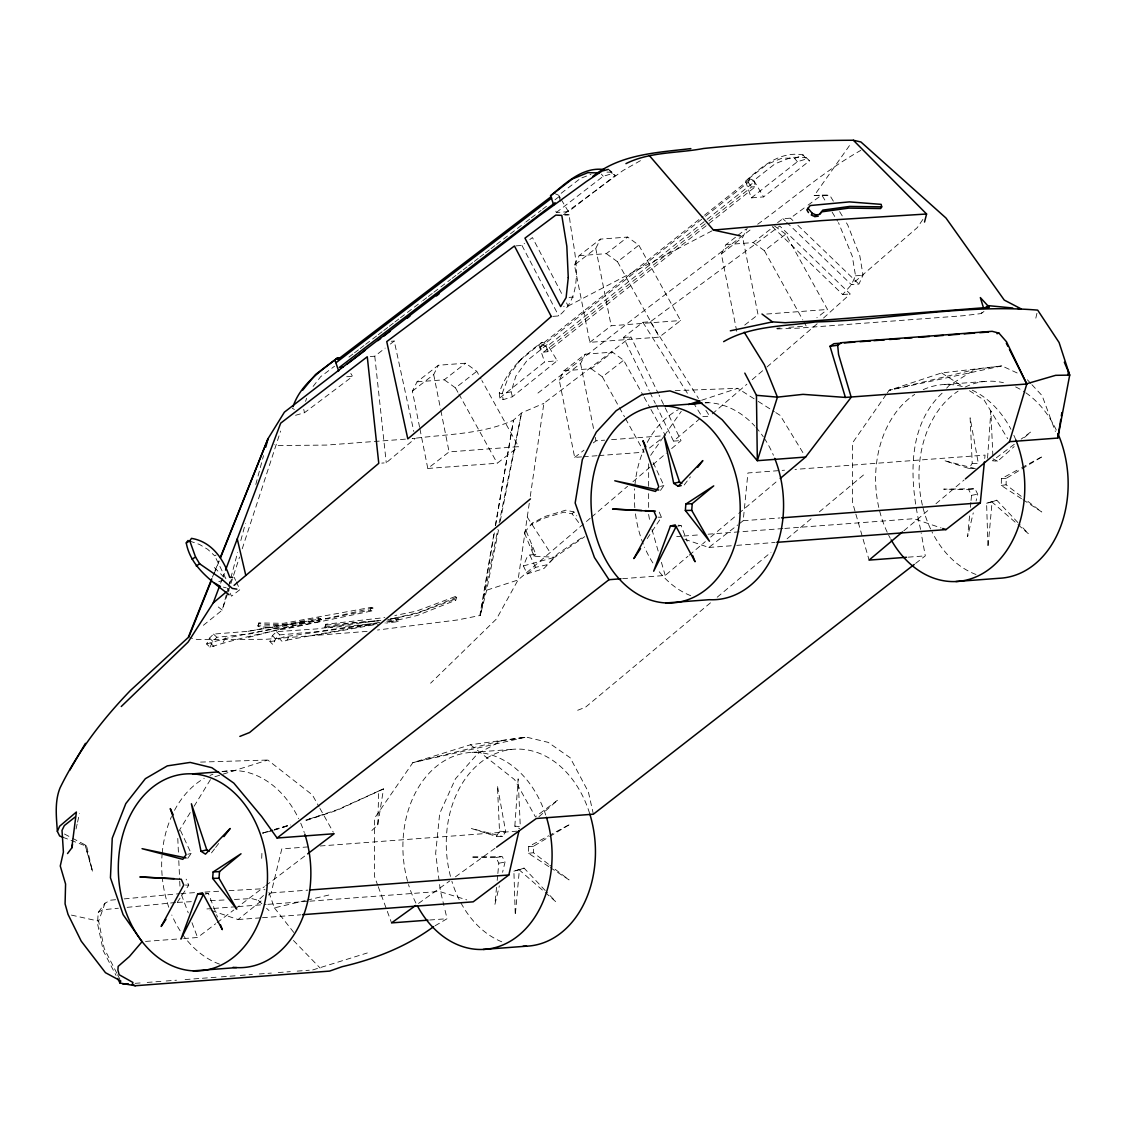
<?xml version="1.0" encoding="UTF-8"?>
<svg xmlns="http://www.w3.org/2000/svg" width="1126" height="1126" viewBox="0 0 1126 1126"><rect width="100%" height="100%" fill="white"/><g stroke="black" fill="none" stroke-linecap="round" stroke-linejoin="round"><path stroke-width="0.75" stroke-dasharray="5 3.75" d="M648.632 514.413L650.054 522.858M648.646 507.39L648.646 493.329M648.646 486.305L648.66 463.462M548.812 866.626L528.558 853.339L528.699 846.583L548.714 835.759M548.489 864.205L533.386 852.692L533.527 846.245L548.221 837.392M1021.521 498.719L1001.267 485.447L1001.408 478.677L1019.875 468.683M1021.198 496.299L1006.095 484.785L1006.236 478.339L1042.972 456.199L1021.423 467.853M377.773 824.851L378.702 791.029L383.53 788.89L377.773 824.851L371.735 830.65M261.711 858.364L262.034 849.933M115.612 899.702L110.461 900.195L105.028 903.193L98.229 912.37L97.512 923.503L103.282 950.78L116.02 975.398M514.835 826.118L518.157 778.854L520.296 826.709L514.835 826.118L519.677 828.666M987.544 458.226L990.866 410.948L992.921 457.1M524.083 868.118L519.382 869.68L515.272 915.255L513.892 871.144L524.083 868.118L545.28 890.553M996.792 500.211L992.09 501.774L987.981 547.363L986.601 503.238L996.792 500.211L1017.988 522.661M496.538 887.316L494.891 904.53L499.353 885.866M497.199 880.433L497.692 875.268M497.847 873.537L498.832 863.206L495.933 857.463L470.978 857.069L502.252 856.619L505.025 862.108L502.59 872.298M969.57 515.961L967.6 536.623L973.272 512.879M970.401 507.362L970.893 502.196M971.048 500.479L971.541 495.313L968.642 489.557L943.687 489.163L974.961 488.726L977.734 494.215L976.101 501M739.078 523.928L743.188 520.719L747.931 472.962L784.54 470.204M984.715 458.507L985.053 455.101L794.998 469.415M552.767 316.378L558.763 315.927C588.701 291.761 571.994 246.918 569.277 214.827L563.296 214.531M529.276 503.28L518.059 579.96L496.552 618.864L430.611 683.2M530.276 496.383L543.872 403.347L630.912 336.899L658.246 393.438M498.522 529.952L486.671 590.207L480.295 615.486L494.413 532.514M495.581 525.603L513.512 420.153L521.549 412.89L543.872 403.347M493.835 534.273L479.831 615.528L457.48 619.962L377.491 630.025M495.327 525.617L513.512 420.153C481.815 434.537 446.121 434.087 412.2 438.633L415.311 438.324L386.26 462.772L381.77 463.11M500.211 521.352L521.549 412.89L499.184 522.774M480.295 615.486L497.776 529.642M76.033 829.018L77.187 823.866M77.567 822.149L79.496 813.577M1035.821 318.151L1037.299 311.733M268.495 895.029L271.141 892.904L281.81 848.877L309.706 846.78M387.837 621.918L396.141 620.707L396.774 618.188L398.773 619.089L398.154 621.608L386.443 623.058M226.312 594.852L222.23 610.123L201.807 626.549M226.762 593.149L228.128 588.053M228.578 586.35L237.656 552.402M240.823 540.522L245.369 523.534M255.799 484.49L263.512 455.622M206.621 644.016C242.301 632.305 281.148 629.293 317.982 620.51L318.672 618.005L320.84 618.878L320.15 621.397C283.302 628.815 245.524 635.965 209.957 647.211L206.621 644.016L209.478 638.132L213.518 634.093L248.128 631.306L320.84 618.878M512.386 396.76L511.162 391.778L515.835 376.183L526.658 361.01L547.405 344.331L557.215 360.728L512.386 396.76L503.252 399.66L499.789 397.999L499.268 392.946C506.207 370.961 523.731 355.14 542.042 342.304L547.405 344.331M227.635 593.543L222.23 610.123L215.812 604.986M228.17 591.882L230.337 585.253M230.872 583.592L233.04 576.962M233.575 575.302L239.528 557.06M242.231 548.77L280.613 431.047M376.38 623.593L325.203 627.956L324.837 627.14L325.794 624.268L384.825 617.569M325.203 627.956L325.794 624.268M390.511 619.089L415.452 614.022L454.088 599.511L455.045 596.639L456.692 597.357L455.734 600.228L417.239 615.5L384.993 623.002M305.54 401.419L306.638 398.28M116.822 973.23L104.211 948.514L98.624 921.124L105.028 903.193M257.854 625.803L258.91 622.917L283.4 623.325L371.298 607.336L372.945 608.054L371.876 610.939L284.611 629.11L258.276 626.591L257.854 625.803C295.856 627.182 333.071 616.935 370.229 610.222L371.876 610.939M258.276 626.591L258.91 622.917M370.229 610.222L371.298 607.336M220.626 583.226L222.469 578.3M223.089 576.667L224.327 573.387M214.053 573.908L219.246 560.875M212.42 577.188L214.376 572.304M215.038 570.671L218.965 560.889M229.605 583.803L231.421 579.426M523.421 565.914L554.837 557.243L543.844 568.588L527.151 573.908L523.421 565.914L527.052 557.159L529.783 555.034L535.793 554.259L525.983 530.557L524.28 532.514L534.09 556.216L554.837 557.243L584.746 536.652M379.8 622.368L318.419 631.517L279.67 634.881L275.574 638.864L273.055 644.748L269.902 641.524L272.422 635.641L276.517 631.658L316.631 628.927L380.602 620.313M772.267 226.565L842.727 294.533L851.425 284.695L855.535 275.814L852.283 256.207L838.476 222.638M786.652 222.301L851.425 284.695L858.913 284.132L863.037 275.251L859.785 255.644L847.765 225.059L845.063 220.583M209.957 647.211L212.814 641.327L216.839 637.288L250.071 633.882L305.99 620.89M419.59 427.233L412.397 391.144L417.056 381.827L438.366 365.246L465.587 363.205L476.777 371.327L481.041 379.012M412.397 391.144L433.693 374.564L438.366 365.246M574.457 265.018L579.13 255.701L600.425 239.12L627.646 237.065L638.836 245.186L680.611 320.53L659.315 337.11L589.855 342.332L574.457 265.018L595.767 248.438L600.425 239.12M581.621 456.889L574.668 457.409L559.27 380.081L563.943 370.764L585.239 354.183L612.46 352.142L623.649 360.264L643.256 395.62M559.27 380.081L580.58 363.501L585.239 354.183M736.742 331.269L721.344 253.955L726.003 244.638L736.657 236.347M721.344 253.955L742.639 237.375L747.298 228.057M269.902 641.524L274.491 640.99L279.417 638.639L282.57 641.876L287.13 640.089L290.015 634.557M705.509 216.234L748.213 182.328L749.916 179.133L754.378 181.807L755.419 186.663L547.532 351.706L543.633 352.1L540.198 347.47L541.986 344.204L703.103 216.305M777.123 328.933L798.376 328.145L963.307 315.73L981.281 313.563L983.842 308.974M223.089 642.27L226.227 636.739M496.383 836.407L499.508 831.213L497.41 785.737L505.658 831.565L502.675 836.519L496.383 836.407L471.583 828.553L502.675 836.519M975.383 468.613L944.292 460.647L969.092 468.5L972.217 463.307L970.119 417.83L978.381 463.673L972.217 463.307M178.471 831.776L190.421 812.282M194.094 806.286L210.632 779.305M177.331 902.278L188.732 885.191L186.156 879.195M647.183 538.636L661.441 517.298L658.865 511.303M922.87 219.457L917.296 227.607L851.425 284.695M833.353 201.174L829.749 195.206L814.182 195.628L851.298 142.988M650.631 455.354L663.481 436.888M664.467 435.466L681.258 411.342M886.162 394.55L852.565 442.828L852.551 502.562L855.38 512.429M887.147 393.143L889.118 390.3L941.589 372.959L1001.873 365.894L1019.255 373.945M187.761 858.308L191.181 853.452L178.921 827.16M660.469 490.401L663.89 485.545L651.63 459.267M521.282 358.983L509.388 374.634L502.013 393.861L503.252 399.66M211.491 852.875L214.602 848.807M215.629 847.456L218.74 843.388M684.2 484.968L690.421 476.833M313.112 386.443L320.643 376.717L334.549 366.231M524.28 532.514L532.542 523.013L544.731 516.553L565.745 510.177L573.852 511.894L576.793 515.835M532.542 523.013L530.839 524.969L543.028 518.509L564.042 512.133L572.149 513.85L580.003 524.35M535.793 554.259L534.09 556.216L530.951 543.703M572.149 513.85L573.852 511.894M942.096 393.185C905.332 427.852 910.033 484.433 920.589 529.417M946.656 388.16L948.951 385.641L975.116 369.455L1001.873 365.894L889.118 390.3L975.116 369.455M745.567 181.131C761.429 166.915 780.065 150.715 803.021 154.895L809.65 160.765L763.583 196.895L751.281 197.894L745.567 181.131L766.89 164.41L782.232 158.048L794.66 158.414L803.021 154.895L806.413 158.977L809.65 160.765M234.433 899.463L251.647 898.576L258.262 900.321L264.596 894.424M518.199 361.84L542.042 342.304M817.166 323.753L765.525 368.258M823.528 318.025L850.229 293.97L779.769 226.002L650.392 321.74L642.89 322.303L623.424 337.462L649.238 390.863M538.918 816.744L558.032 799.84L536.117 816.322M1014.301 444.291L992.386 460.759L997.622 461.238L1014.174 446.586M1024.378 437.578L1030.74 431.948L1021.155 439.154M712.265 413.875L746.89 384.219M752.21 379.659L764.202 369.398M656.064 405.008L673.531 441.125L699.499 418.942M590.207 518.256L518.059 579.96L486.671 590.207M591.544 517.115L627.604 486.263M632.939 481.703L666.339 453.131M671.673 448.57L681.033 440.562L659.006 395.015M622.636 578.665L665.199 575.456L687.93 556.286M689.267 555.16L705.312 541.634M710.661 537.116L737.403 514.568M738.74 513.442L778.868 479.606M903.868 530.782L929.274 509.36M935.973 503.716L964.053 480.028M710.478 602.818L585.492 707.227L575.456 711.139M717.206 597.202L770.972 552.289M787.088 538.805L812.634 517.481M819.348 511.866L865.049 473.694M211.604 910.624L238.065 919.534L263.202 899.294M499.789 397.999L544.618 361.967L557.215 360.728M704.482 215.207L749.916 179.133M540.198 347.47L704.13 217.318M547.532 351.706L546.518 346.836L754.378 181.807M543.633 352.1L707.536 221.977M708.916 220.879L751.619 186.986L755.419 186.663M748.551 178.358L753.815 180.47L775.138 163.734L791.536 157.302L806.272 157.471M751.281 197.894L797.349 161.75L806.413 158.977M370.271 356.534L374.775 356.196L385.162 348.117M390.356 344.063L394.241 341.037L413.833 431.497M417.056 381.827L444.277 379.786L465.587 363.205M579.13 255.701L606.351 253.646L627.646 237.065M444.277 379.786L455.481 387.893L476.777 371.327M606.351 253.646L617.541 261.767L638.836 245.186M419.928 428.95L427.796 468.472L449.091 451.892L518.551 446.656L481.886 380.546M589.855 342.332L611.165 325.766L680.611 320.53M737.98 235.306L745.975 229.099M537.961 393.058L633.15 318.982L750.662 229.577M563.943 370.764L591.164 368.723L612.46 352.142M726.003 244.638L753.224 242.583L773.196 227.044M591.164 368.723L602.354 376.83L623.649 360.264M753.224 242.583L764.413 250.704L785.723 234.124L827.497 309.467L816.843 317.757M427.796 468.472L497.256 463.236L518.551 446.656M574.668 457.409L583.986 450.147M593.318 442.898L595.978 440.829L604.662 440.167M744.722 325.062L758.037 314.689L742.639 237.375M649.449 448.035L661.441 438.704M527.151 573.908L535.554 567.377L547.236 564.689L558.229 553.345L583.634 536.567M981.281 313.563L983.955 311.48M684.749 539.284L708.845 547.461L737.699 524.997M915.607 563.408L925.29 555.864L921.152 532.865M553.485 193.053L558.679 195.206L580.383 178.457M556.314 212.518L603.198 176.303L612.206 173.601L615.289 175.473L568.419 211.674L556.314 212.518L554.752 207.944M348.933 357.083L353.114 353.888M354.507 352.832L358.687 349.637M360.081 348.581L364.247 345.386M365.64 344.331L376.788 335.829M378.181 334.76L382.361 331.565M383.755 330.509L387.921 327.314M389.315 326.259L393.495 323.063M394.888 322.008L399.068 318.813M400.462 317.757L421.349 301.81M422.743 300.741L426.923 297.56M428.316 296.49L432.483 293.295M433.876 292.239L450.597 279.487M451.99 278.418L456.171 275.223M457.55 274.167L461.73 270.972M463.124 269.916L467.304 266.721M468.697 265.666L472.878 262.471M474.271 261.415L478.451 258.22M479.845 257.164L484.011 253.969M485.405 252.9L489.585 249.719M490.978 248.649L495.159 245.468M496.552 244.398L524.406 223.145M525.8 222.075L529.966 218.894M531.359 217.825L541.113 210.379M542.507 209.323L546.687 206.128M555.034 199.752L559.214 196.557L556.286 194.742M757.657 224.257C791.817 199.64 824.246 170.969 860.799 150.377M183.679 938.549L197.557 937.508L215.685 923.742M217.079 922.687L233.8 909.977M235.193 908.907L264.455 886.669M265.849 885.613L306.258 854.901M295.561 415.297L304.499 412.707L352.579 376.436L350.819 373.424M515.947 245.876L521.943 245.426L524.575 243.455M529.825 239.542L532.443 237.572L563.296 296.701M777.587 222.638L782.908 218.711L790.41 218.148L806.723 206.1M564.689 213.504L623.03 170.505L640.595 160.582M808.074 205.101L821.67 195.065L829.749 195.206M418.52 903.446L449.738 880.926M455.425 876.83L495.159 848.174M549.685 836.505L570.263 824.105L550.248 834.929M189.632 541.029L199.372 544.393L207.691 549.305L214.728 555.836L218.219 553.739M435.1 925.783L447.064 918.717L444.306 907.204M98.229 912.37L102.705 909.794L118.385 908.218M711.928 230.9L568.166 306.033L563.662 306.371M593.374 814.197L588.363 791.874L570.22 757.784L548.193 742.372L526.306 737.094L501.591 740.697L477.663 753.66L455.481 778.77L439.689 813.535L435.663 853.297L440.365 890.765L443.911 905.557M312.718 969.95L367.301 952.962M383.53 788.89L337.026 810.312L304.344 821.107M378.702 791.029L337.561 809.636L305.695 820.249M456.692 597.357L418.196 612.628L387.654 619.736M279.417 638.639L283.977 636.852L376.197 623.621L287.13 640.089M581.889 177.866L590.967 174.347M455.045 596.639L416.409 611.151L394.79 615.542M701.611 400.237L737.685 388.315L756.742 400.462M214.869 776.757L221.484 774.66M223.131 774.139L267.805 760.036L312.381 794.928L319.066 806.863M273.885 830.228L290.635 824.978M501.591 740.697L412.862 762.64L526.306 737.094L470.471 744.765L412.862 762.64L374.381 818.447L374.606 876.802L377.632 885.036M272.211 830.749L262.682 833.071L272.647 830.059M274.308 829.552L290.902 824.528M305.85 820.01L324.119 814.464M218.796 581.593L223.244 580.284M262.682 833.071L272.675 830.2M274.35 829.721L289.34 825.414M986.601 503.238L992.09 501.774M513.892 871.144L519.382 869.68M248.382 637.415L302.739 623.325M660.483 486.376L663.89 485.545M187.775 854.282L191.181 853.452M268.931 892.425L274.42 907.88L305.202 900.603M306.905 900.195L330.861 894.551M511.162 391.778L502.013 393.861L499.268 392.946M677.739 526.25L681.075 525.476L687.156 541.24M372.945 608.054C335.59 615.894 297.911 627.844 259.332 623.705M205.031 894.143L208.366 893.382L217.473 917.014M248.128 631.306L318.672 618.005M316.899 635.05L378.069 624.085M971.541 495.313L977.734 494.215M498.832 863.206L505.025 862.108M386.697 621.172L398.773 619.089M324.837 627.14L352.508 623.03L378.632 620.876M1001.267 485.447L1006.095 484.785M528.558 853.339L533.386 852.692M968.642 489.557L974.961 488.726M495.933 857.463L502.252 856.619M390.3 619.033L396.774 618.188M367.104 631.376L265.933 639.286L197.402 639.554L190.125 637.809M326.16 625.085L380.813 620.454M127.097 907.359L175.895 902.475M124.198 898.9L179.118 893.72M180.836 893.551L196.332 892.538M405.43 439.154L326.399 445.08L277.362 445.544L274.434 444.714M814.182 195.628L821.67 195.065M564.788 215.165L569.277 214.827M569.109 297.391L573.598 297.053M855.535 275.814L863.037 275.251M842.727 294.533L850.229 293.97M391.243 341.262L394.241 341.037M766.722 314.041L827.497 309.467M623.424 337.462L630.912 336.899M776.673 328.271L780.149 328.004M788.833 327.356L806.188 326.047L803.626 321.431M944.489 384.501L987.854 381.235M705.214 402.953L708.69 402.7M611.601 439.647L661.961 435.861M673.531 441.125L681.033 440.562M583.352 456.748L597.244 455.706M598.976 455.58L644.128 452.173L625.366 418.351M743.188 520.719L779.811 517.96M676.712 536.567L681.934 536.173M683.679 536.032L701.118 534.723M708.099 534.203L783.063 528.544M784.808 528.418L913.848 518.692L941.153 527.967M708.845 547.461L734.997 545.491M736.742 545.364L775.096 542.465M908.26 557.159L925.29 555.864M471.78 752.407L515.145 749.142M222.104 771.648L235.981 770.592M320.164 845.992L518.945 831.016M271.141 892.904L307.834 890.131M211.899 908.569L206.649 908.963L209.957 910.075M213.644 908.429L236.376 906.726M238.135 906.585L266.116 904.474M267.875 904.347L308.102 901.321M309.847 901.18L439.295 891.44L466.741 899.843M238.065 919.534L260.711 917.831M262.457 917.704L300.769 914.819M145.521 941.42L181.948 938.676M429.71 920.012L447.064 918.717M135.134 983.336L140.3 982.942M147.196 982.421L164.438 981.126M166.169 980.985L176.515 980.211M185.128 979.564L200.653 978.395M202.37 978.255L216.164 977.227M221.343 976.833L238.585 975.538M240.302 975.412L252.379 974.497M259.276 973.976L271.338 973.075M278.235 972.554L290.297 971.639M297.194 971.119L309.27 970.218M1001.408 478.677L1006.236 478.339M528.699 846.583L533.527 846.245M204.932 892.045L218.711 891.257M229.057 890.666L261.781 888.794L265.089 889.836M177.612 902.39L193.109 901.588M210.323 900.701L225.819 899.899M346.681 376.731L352.579 376.436M675.192 390.694L737.685 388.315M200.541 762.091L267.805 760.036M606.942 172.123L611.897 172.179L615.289 175.473M969.092 468.5L973.807 468.585M658.119 517.172L661.441 517.298M185.41 885.064L188.732 885.191M499.508 831.213L505.658 831.565M678.134 525.195L681.075 525.476M205.425 893.101L208.366 893.382M71.417 915.1L98.624 921.124M223.384 587.139L226.326 587.842M62.831 837.223L86.688 846.33L92.431 871.116L85.083 844.852L71.825 837.899M317.982 620.51L320.15 621.397M454.088 599.511L455.734 600.228M396.141 620.707L398.154 621.608M64.463 834.028L70.347 837.125M993.005 458.803L997.622 461.238M292.239 408.259L294.407 409.498M541.986 344.204L546.518 346.836M941.589 372.959L963.589 386.964M969.444 390.708L984.11 400.04L1007.7 438.718M758.206 401.391L774.336 411.666M775.8 412.609L780.205 415.41L803.795 454.074M1022.971 499.662L1041.789 511.992L1026.687 500.479M550.262 867.569L569.08 879.899L549.854 865.247M774.519 226.002L785.723 234.124M470.471 744.765L514.652 779.699L535.497 816.997M608.8 169.519L611.897 172.179M991.513 501.605L1016.665 523.506M1017.988 524.66L1028.587 533.879L1019.171 523.9M518.805 869.497L543.957 891.412M545.28 892.552L555.878 901.785L546.462 891.806M86.688 846.33L85.083 844.852L92.431 871.116M258.262 900.321L261.837 903.742M266.595 908.302L268.973 910.582M790.41 218.148L792.901 220.541M797.884 225.341L858.913 284.132M782.908 218.711L785.399 221.104M213.518 634.093L216.839 637.288M209.478 638.132L212.814 641.327M210.717 643.368L214.039 646.563M214.348 567.546L226.213 579.411L214.728 555.836M276.517 631.658L279.67 634.881M272.422 635.641L275.574 638.864M293.45 940.477L320.08 968.022M1027.391 379.8L1030.797 383.459M1031.923 384.684L1042.127 395.676L1055.386 431.525M609.645 170.547L612.206 173.601M601.383 174.094L603.198 176.303M794.66 158.414L797.349 161.75M274.42 907.88L295.111 934.144M748.213 182.328L751.619 186.986M527.25 517.073L550.135 552.528M650.392 321.74L698.5 398.449M705.903 410.258L709.605 416.156L702.103 416.719L694.7 404.924M642.89 322.303L689.154 396.07M839.658 211.632L844.162 219.091M822.247 195.769L825.851 201.737M832.156 212.195L837.575 221.146M753.815 180.47L763.583 196.895M558.679 195.206L560.452 198.204M561.339 199.696L568.419 211.674M319.911 808.355L333.296 832.241M764.413 250.704L802.782 319.897M617.541 261.767L659.315 337.11M644.114 397.154L650.082 407.922M650.941 409.456L665.424 435.593M602.354 376.83L618.554 406.05M619.399 407.584L624.522 416.817M455.481 387.893L458.029 392.51M458.887 394.044L497.256 463.236M566.533 302.922L568.166 306.033M521.943 245.426L558.763 315.927M117.611 974.778L119.975 979.409M649.998 392.439L655.304 403.432M529.783 555.034L535.554 567.377M234.166 577.3L235.601 580.383M236.319 581.931L239.922 589.644L231.52 596.175L229.662 592.177M227.79 588.18L229.042 590.854M181.427 894.734L188.253 912.834M191.983 922.701L197.557 937.508M378.237 886.683L386.711 909.724M387.316 911.37L391.552 922.898M538.946 345.161L544.618 361.967M855.859 514.075L869.103 560.101M651.954 529.431L658.569 552.444M661.412 562.31L665.199 575.456M303.738 409.371L304.499 412.707M559.214 196.557L560.269 201.399M595.767 248.438L611.165 325.766M580.58 363.501L593.923 430.512M595.288 437.395L595.978 440.829M433.693 374.564L440.548 408.935M440.885 410.652L449.091 451.892M374.775 356.196L386.26 462.772M177.781 838.406L178.485 853.804M178.795 860.644L179.653 879.476M179.724 881.179L180.033 888.02M501.774 941.8A98.694 74.429 85.7 0 1 451.878 881.278M450.484 876.394A98.694 74.429 85.7 0 1 494.244 754.153A98.694 74.429 85.7 0 1 589.827 814.042M415.93 903.08A98.694 74.443 85.7 0 1 408.513 884.543M407.57 881.306A98.694 74.443 85.7 0 1 449.668 757.967A98.694 74.443 85.7 0 1 545.955 815.717M690.717 595.654A98.694 74.443 85.7 0 1 657.697 569.826M652.869 562.93A98.694 74.443 85.7 0 1 644.522 547.123M643.256 544.069A98.694 74.443 85.7 0 1 635.345 512.809M634.825 507.671A98.694 74.443 85.7 0 1 634.642 488.783M634.895 485.39A98.694 74.443 85.7 0 1 644.227 448.627M647.239 442.434A98.694 74.443 85.7 0 1 678.373 409.653M705.228 402.629A98.694 74.443 85.7 0 1 754.856 426.135M755.968 427.359A98.694 74.443 85.7 0 1 763.259 436.719M764.216 438.141A98.694 74.443 85.7 0 1 773.435 455.27M976.003 574.485A98.694 74.429 85.7 0 1 932.004 531.908M930.569 528.967A98.694 74.429 85.7 0 1 922.771 506.841M922.377 505.18A98.694 74.429 85.7 0 1 958.085 391.116M965.151 387.091A98.694 74.429 85.7 0 1 1003.435 382.699M1015.638 386.936A98.694 74.429 85.7 0 1 1024.378 391.82M1025.8 392.777A98.694 74.429 85.7 0 1 1057.23 432.046M890.286 538.298A98.694 74.443 85.7 0 1 888.639 535.174M887.218 532.232A98.694 74.443 85.7 0 1 914.734 394.381M923.236 389.666A98.694 74.443 85.7 0 1 964.686 387.231M972.273 390.201A98.694 74.443 85.7 0 1 1010.937 429.302M1013.864 435.312A98.694 74.443 85.7 0 1 1015.821 439.914M219.528 964.123A98.694 74.443 85.7 0 1 171.814 915.03M168.787 907.26A98.694 74.443 85.7 0 1 162.44 878.998M162.116 875.578A98.694 74.443 85.7 0 1 162.045 854.986M162.186 853.297A98.694 74.443 85.7 0 1 171.518 816.533M174.516 810.34A98.694 74.443 85.7 0 1 204.256 778.333M209.985 775.448A98.694 74.443 85.7 0 1 212.941 774.238M222.16 771.591A98.694 74.443 85.7 0 1 298.671 818.686M300.726 823.176A98.694 74.443 85.7 0 1 304.287 832.536"/><path stroke-width="1.5" d="M219.528 871.552L219.007 878.252L236.756 909.146L212.645 878.379L213.138 871.974L241.02 853.789L219.528 871.552L213.138 871.974M692.237 503.646L691.716 510.36L709.464 541.24L685.354 510.472L685.847 504.068L713.729 485.883L692.237 503.646L685.847 504.068M776.841 542.338L945.981 529.6L980.324 502.858L984.377 461.927M67.532 853.564L71.797 847.892L76.385 812.029L59.65 826.202L57.356 831.382L59.65 835.999L62.831 837.223M965.39 478.902L1009.515 441.688L1057.793 438.056L1060.791 419.365M1061.339 415.973L1061.888 412.566M1067.884 375.197L1068.433 371.791L1064.323 362.22M1057.793 438.056L1069.7 375.127L1059.087 342.501L1037.679 310.129C963.673 303.851 889.456 320.164 815.477 321.937C784.583 326.413 751.45 325.484 723.638 341.657M71.797 847.892L72.557 844.458M302.514 914.678L473.201 901.827L508.839 874.986L518.945 831.016M924.53 222.047L926.585 214.01L853.367 140.257C803.331 140.342 753.35 143.326 703.581 148.491C677.753 153.417 649.984 151.574 625.943 163.636M265.778 447.135L268.044 438.647L284.399 412.158L539.312 215.77L586.463 181.455L602.157 171.025L608.35 169.393M1009.515 441.688L1026.785 384.008L1006.517 341.797L998.959 333.113L992.161 331.325L841.629 342.67L837.674 345.26L830.003 346.273L845.387 397.422L1026.785 384.008L1009.445 349.412M433.609 926.67C406.373 946.727 375.057 959.014 342.121 966.699L329.566 971.105L135.289 985.743L120.003 983.082L120.763 980.957L105.464 972.695L81.241 941.181L68.01 914.34L65.083 903.882L65.575 884.023L60.269 866.007L63.408 852.044L62.014 830.383L64.337 825.555L75.372 816.843M197.697 893.917L180.962 939.098L203.356 894.537L197.697 893.917L202.483 892.819L222.329 929.626L220.513 924.896M670.406 526.011L653.671 571.206L676.064 526.63L670.406 526.011L675.192 524.913L695.038 561.719L692.617 555.414M121.256 706.509L188.084 642.101L213.236 602.931L219.401 586.519M225.552 570.094L280.684 423.165L367.273 356.759L378.772 463.335L234.081 585.351M188.675 637.457L211.449 580.425M220.555 557.609L268.044 438.647L220.274 557.623M211.758 578.82L188.211 637.499L130.433 690.463C102.424 719.528 77.708 751.605 60.002 788.003C54.512 801.74 56.384 816.955 57.356 831.382M293.013 406.683C300.445 384.515 320.263 371.298 337.8 357.688L340.348 358.814M85.449 743.343L69.742 770.212M820.024 214.024L821.783 211.829L848.765 208.113L880.701 208.563L881.714 206.86L881.165 204.355L849.412 201.892L810.213 205.537L806.849 209.858L808.468 212.589M807.863 208.155L812.296 213.321L811.283 215.024L814.9 216.572L818.25 216.22M814.9 216.572L815.914 214.869L819.278 214.503L822.796 210.126L849.778 206.41L881.714 206.86M165.93 919.351L161.173 926.459L183.749 885.008L181.286 879.279L139.877 876.971L174.15 878.618M640.539 548.601L633.882 558.566L656.458 517.101L653.995 511.373L612.586 509.065L641.721 510.472M229.042 594.739C211.392 580.946 190.505 566.645 186.269 542.929L188.014 540.466M186.269 542.929L189.759 540.832L191.504 538.369C211.899 541.719 223.539 559.115 229.718 577.328L232.688 577.3M780.205 478.48L805.611 457.043L851.2 397.225L838.56 354.451L837.674 345.26M223.919 836.618L230.14 828.497L205.467 854.141L200.991 851.284L191.406 803.767L206.804 849.877L209.14 851.369M697.67 467.36L702.849 460.59L678.176 486.235L673.7 483.378L664.115 435.861L679.513 481.97L681.849 483.462M302.641 390.215L315.547 374.479L337.8 357.688M553.71 204.904L550.572 195.769C565.646 183.242 582.438 166.775 603.719 169.505M213.236 602.931L226.27 591.938M902.531 531.908L869.103 560.101L906.557 557.286M530.459 498.888L249.578 732.533L239.852 736.418M135.289 985.743L132.192 984.588L132.938 982.463L119.187 974.736L117.906 970.133L118.16 966.361L129.434 956.523L142.059 941.688L123.114 914.664L110.447 877.787L112.248 838.194L125.802 803.612L145.367 778.685L167.324 765.877L190.181 762.415L211.871 767.707L233.828 783.119L261.64 816.477L277.095 838.025L609.011 579.693L620.933 578.792M984.912 308.13L988.135 305.639L1012.767 307.989M914.228 564.478L593.374 814.197L536.328 818.489L496.58 847.16M550.572 195.769L572.261 179.02L587.856 172.644L598.905 172.94M337.645 359.602L550.642 197.022M336.055 362.685L551.754 198.035M555.118 202.708L339.39 367.386L343.05 367.217M347.23 364.022L365.331 350.2M377.857 340.643L380.644 338.518M383.431 336.392L390.398 331.072M407.105 318.32L409.892 316.195M436.339 295.997L439.126 293.872M307.651 853.846L334.14 833.733L277.095 838.025M415.677 905.487L391.552 922.898L427.979 920.153M830.003 346.273L833.972 343.683L840.911 343.163M592.839 176.388C620.539 154.065 657.134 152.615 690.843 148.604M192.053 559.115L195.544 557.032L189.759 540.832M196.206 565.928L199.696 563.83L221.301 578.722L232.28 588.419L236.868 589.151M688.493 404.572L699.978 400.786M996.989 333.704L998.959 333.113M1026.659 383.769L1055.639 375.324L1069.7 375.127L1068.433 371.791M673.7 483.378L679.513 481.97M200.991 851.284L206.804 849.877M983.336 307.342L980.338 297.574L989.29 307.328L807.046 321.403L785.132 322.712L772.492 321.881L730.324 330.819M678.176 486.235L681.188 485.602M649.392 155.627L713.448 230.07L821.375 220.64L926.585 214.01M844.387 342.895L854.789 342.107M859.997 341.713L870.412 340.939M873.889 340.671L884.304 339.883M889.512 339.489L899.927 338.715M905.135 338.321L912.074 337.8M919.027 337.279L929.429 336.491M934.636 336.097L943.321 335.435M948.528 335.055L958.944 334.267M964.152 333.873L974.567 333.085M979.775 332.691L988.459 332.043M665.325 405.965L701.751 403.221M805.611 457.043L757.334 460.689L722.188 419.773L698.036 400.687L669.984 390.891L642.031 394.55L616.147 410.709L596.316 432.102L582.339 459.577L575.161 502.998L594.429 557.483L609.011 579.693M781.557 517.833L980.324 502.858M665.902 602.959A98.694 74.443 85.7 0 0 730.07 458.535A98.694 74.443 85.7 0 0 600.862 451.892A98.694 74.443 85.7 0 0 665.902 602.959L709.267 599.694A98.694 74.443 85.7 0 0 774.702 458.324M955.904 581.537L999.269 578.271A98.694 74.429 85.7 0 0 1057.905 433.566M192.616 773.872L218.627 771.901M309.594 890.004L508.839 874.986M193.193 970.865A98.694 74.443 85.7 0 0 257.361 826.442A98.694 74.443 85.7 0 0 128.153 819.798A98.694 74.443 85.7 0 0 193.193 970.865L236.559 967.6M483.195 949.443L526.56 946.178M123.058 984.237L128.237 983.857M685.354 510.472L691.716 510.36M212.645 878.379L219.007 878.252M645.156 510.641L655.431 511.134M845.387 397.422L802.979 394.353L777.433 397.14L756.447 395.296L744.807 373.114M1017.82 308.538L1021.183 308.904L1004.251 300.079L945.967 218.008L860.911 141.975L853.367 140.257M658.78 490.049L614.768 480.774L655.529 491.429L658.794 486.798L642.974 440.702L645.86 446.895M186.071 857.956L142.059 848.68L182.82 859.335L186.086 854.704L170.265 808.609L173.151 814.788M713.448 230.07L740.444 235.911M942.758 528.502L945.981 529.6M812.296 213.321L815.914 214.869M214.334 582.888L220.429 586.449M761.992 314.027L772.492 321.881M744.216 332.226L764.315 364.711L777.433 397.14L757.334 460.689L756.447 395.296M195.544 557.032L199.696 563.83M117.611 978.466L120.003 983.082M1006.32 343.177L1007.883 346.287M334.999 360.334L338.687 370.961M237.262 538.918L245.806 575.456M589.827 814.042A98.694 74.429 85.7 0 1 523.097 946.234M546.462 817.307A98.694 74.443 85.7 0 1 514.188 938.746A98.694 74.443 85.7 0 1 417.577 906.205M693.18 404.051A98.694 74.443 85.7 0 1 701.751 402.77M1015.821 439.914A98.694 74.443 85.7 0 1 990.852 567.898A98.694 74.443 85.7 0 1 891.145 539.847M304.822 834.141A98.694 74.443 85.7 0 1 233.096 967.318M568.264 277.601L566.111 297.616L560.664 306.596L524.955 238.135L555.794 215.094L561.79 215.39L566.828 246.228L568.264 277.601M551.261 316.49L510.754 352.086L407.809 438.887L386.753 341.6L514.441 245.989L551.261 316.49"/></g></svg>
